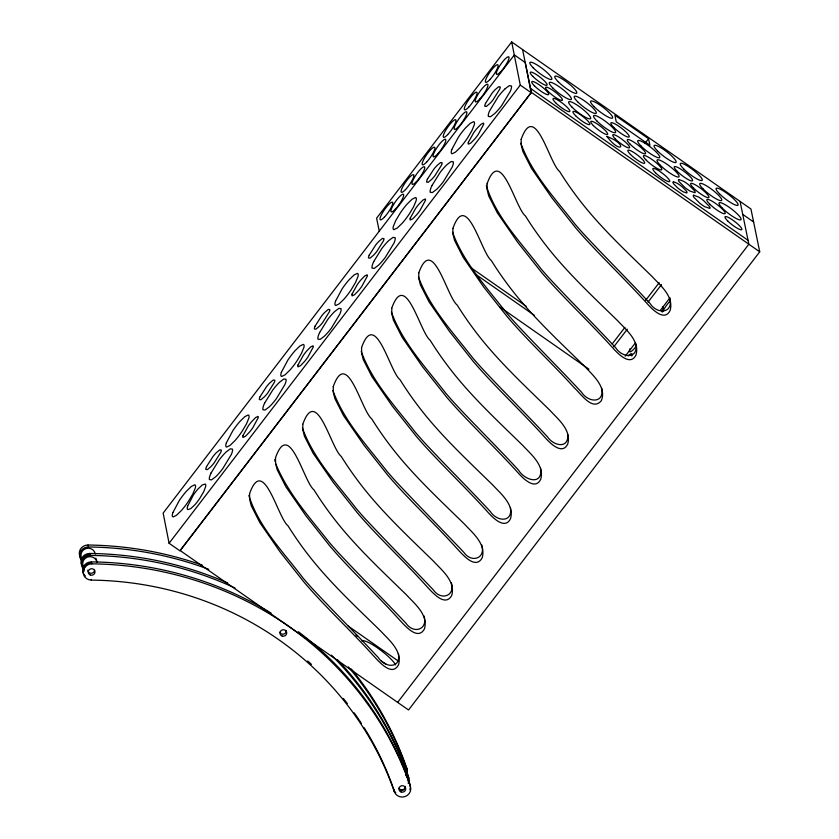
<?xml version="1.0" encoding="UTF-8"?>
<svg xmlns="http://www.w3.org/2000/svg" width="839" height="839" viewBox="0 0 839 839"><rect width="100%" height="100%" fill="white"/><g stroke="black" fill="none" stroke-linecap="round" stroke-linejoin="round"><path stroke-width="1.26" d="M522.561 49.543L531.349 92.342L180.154 550.52L408.53 709.983L759.725 251.815L750.947 209.005L511.685 41.95L376.606 218.171L379.27 231.145M169.079 543.263L163.154 513.09L514.349 54.923L525.224 62.516L531.15 92.689L179.955 550.856L169.079 543.263L520.274 85.096L511.685 41.95M644.876 143.511L648.557 138.697L614.882 115.184L616.235 121.791L649.921 145.304L648.557 138.697M612.176 343.99L624.919 327.367M645.621 300.352L659.16 282.701M613.781 346.843L627.31 329.182M648.012 302.166L661.552 284.505M625.202 356.208L635.563 342.69M660.262 310.472L669.816 297.992M397.655 702.39L748.849 244.222L740.071 201.412M505.099 88.819L509.304 85.651L511.412 85.956A17.43 3.776 -55.1 0 1 510.322 91.283L501.68 105.567A20.535 4.447 -55.1 0 1 494.695 113.559L490.49 116.726L488.382 116.422A17.43 3.776 -55.1 0 1 489.473 111.094L498.114 96.821A20.535 4.447 -55.1 0 1 505.099 88.819M393.994 229.613L397.277 228.009L402.238 223.195A20.535 4.447 -55.1 0 0 409.275 213.997L413.7 206.593L416.113 200.741A17.43 3.776 -55.1 0 0 415.462 197.553L412.169 199.147L407.219 203.971A20.535 4.447 -55.1 0 0 400.172 213.158L395.756 220.563L393.334 226.415A17.43 3.776 -55.1 0 0 393.994 229.613M742.735 214.385L753.611 221.978M530.552 88.452L748.052 240.321M531.349 92.342L759.725 251.815M520.274 85.096L531.15 92.689M471.602 268.155L526.158 306.245M475.608 274.29L534.443 315.37M500.002 307.084L588.936 369.181M348.206 626.072L398.567 661.237M275.695 463.652C287.735 493.154 309.654 517.464 329.161 542.256A489.431 468.047 -11.6 0 0 338.148 552.461C360.529 576.362 383.57 599.644 406.107 623.387C413.627 634.378 428.205 629.638 424.041 615.994M520.82 143.207C531.926 173.851 555.135 198.465 574.82 223.908A489.431 468.047 -11.6 0 0 583.797 234.112C605.517 257.51 628.254 279.932 649.952 303.34C657.094 314.835 674.011 313.587 669.69 297.646M452.557 232.267C463.652 262.911 486.872 287.525 506.557 312.968A489.431 468.047 -11.6 0 0 515.534 323.172C537.243 346.57 559.991 368.992 581.689 392.39C588.087 402.521 604.468 403.905 601.731 388.342M418.42 276.786C429.526 307.441 452.745 332.055 472.42 357.498A489.431 468.047 -11.6 0 0 481.408 367.702C503.106 391.1 525.854 413.522 547.552 436.92C553.331 445.771 568.968 449.41 567.751 434.455M391.404 312.035C402.51 342.679 425.73 367.293 445.404 392.736A489.431 468.047 -11.6 0 0 454.392 402.951C475.43 425.761 497.716 447.386 518.649 470.301C524.805 480.516 543.137 485.907 540.589 468.11M361.221 351.415C372.327 382.06 395.547 406.674 415.221 432.116A489.431 468.047 -11.6 0 0 424.209 442.321C445.918 465.718 468.655 488.141 490.354 511.549C496.751 521.669 513.132 523.054 510.395 507.49M332.894 390.502C344 421.147 367.22 445.761 386.894 471.203A489.431 468.047 -11.6 0 0 395.882 481.408C418.262 505.309 441.304 528.591 463.841 552.345C471.361 563.326 485.938 558.585 481.775 544.941M302.439 428.1C313.545 458.744 336.764 483.358 356.439 508.801A489.431 468.047 -11.6 0 0 365.426 519.005C387.807 542.906 410.848 566.199 433.385 589.943C440.905 600.923 455.483 596.183 451.319 582.539M351.268 668.945A346.874 331.709 -11.6 0 1 406.506 767.423L406.905 769.363A8.495 8.117 -11.6 0 1 407.051 774.009M337.498 659.8A346.874 331.709 -11.6 0 1 408.236 775.855L408.635 777.795A8.495 8.117 -11.6 0 1 408.782 782.441M298.401 631.736A346.874 331.709 -11.6 0 1 409.967 784.287L410.365 786.227A8.495 8.117 -11.6 0 1 404.975 796.599A8.495 8.117 -11.6 0 1 394.267 791.607A329.884 315.474 -11.6 0 0 91.357 580.106A8.495 8.117 -11.6 0 1 83.134 571.873A8.495 8.117 -11.6 0 1 91.85 563.839L91.451 561.889A346.874 331.709 -11.6 0 1 271.102 613.12M364.136 727.696A329.884 315.474 -11.6 0 1 393.869 789.667L394.267 791.607M202.398 565.224A346.874 331.709 -11.6 0 0 87.99 545.025L88.389 546.976A8.495 8.117 -11.6 0 0 81.97 560.798M227.673 582.948A346.874 331.709 -11.6 0 0 89.721 553.457L90.119 555.408A8.495 8.117 -11.6 0 0 83.701 569.23M91.199 579.382L91.357 580.106M486.316 185.692C496.237 217.49 520.914 242.366 540.683 268.438A489.431 468.047 -11.6 0 0 549.671 278.642C571.39 302.03 594.096 324.483 615.816 347.87C622.213 357.991 638.594 359.375 635.868 343.812M274.793 459.51L275.161 461.555M248.858 495.492C258.779 527.28 283.446 552.156 303.225 578.239A489.431 468.047 -11.6 0 0 312.202 588.443C333.922 611.83 356.659 634.253 378.358 657.661C384.755 667.792 401.136 669.176 398.399 653.602M385.971 663.974A21.353 4.195 37.5 0 1 381.399 661.09M362.018 641.132A21.353 4.195 37.5 0 1 378.242 648.411A21.353 4.195 37.5 0 1 395.599 664.908M355.935 635.071A12.396 2.433 37.5 0 1 357.341 636.465M628.17 355.883A10.666 2.307 -55.1 0 1 631.809 356.03M636.581 345.888A10.666 2.307 -55.1 0 1 629.953 348.814M662.474 306.644A10.666 2.307 -55.1 0 1 661.877 311.741M662.527 311.993A10.666 2.307 -55.1 0 1 670.309 300.897M409.967 784.287A8.495 8.117 -11.6 0 1 409.841 789.73M395.756 792.666A8.495 8.117 -11.6 0 1 393.869 789.667M85.368 576.026A8.495 8.117 -11.6 0 1 91.451 561.889M307.735 660.985A329.884 315.474 -11.6 0 1 311.458 664.373M343.34 698.478A329.884 315.474 -11.6 0 1 347.346 703.564M354.215 712.856A329.884 315.474 -11.6 0 1 361.399 723.407M94.587 570.174A3.398 3.251 -11.6 0 1 91.105 573.278A3.398 3.251 -11.6 0 1 87.812 570.09M405.268 786.447A3.398 3.251 -11.6 0 1 398.871 788.45M286.298 630.509A3.398 3.251 -11.6 0 1 279.765 632.207M91.85 563.839A346.874 331.709 -11.6 0 1 410.365 786.227M408.236 775.855A8.495 8.117 -11.6 0 1 408.111 781.298M82.736 566.65A8.495 8.117 -11.6 0 1 89.721 553.457M90.119 555.408A346.874 331.709 -11.6 0 1 235.014 588.024M331.489 655.165A346.874 331.709 -11.6 0 1 408.635 777.795M406.506 767.423A8.495 8.117 -11.6 0 1 406.38 772.866M81.005 558.218A8.495 8.117 -11.6 0 1 87.99 545.025M88.389 546.976A346.874 331.709 -11.6 0 1 208.733 569.324M348.353 666.911A346.874 331.709 -11.6 0 1 406.905 769.363M83.564 566.975A7.215 6.901 -11.6 0 1 87.581 557.033A7.215 6.901 -11.6 0 1 96.999 562.424M84.078 571.149A7.215 6.901 -11.6 0 1 91.703 563.126M81.834 558.543A7.215 6.901 -11.6 0 1 85.851 548.601A7.215 6.901 -11.6 0 1 95.268 553.992M95.782 558.166A7.215 6.901 -11.6 0 1 96.674 561.459M82.274 561.731A7.215 6.901 -11.6 0 1 89.972 554.694M405.803 775.341A7.215 6.901 -11.6 0 1 407.901 779.693M408.1 782.965A7.215 6.901 -11.6 0 1 408.362 783.385M405.436 786.51A3.398 3.251 -11.6 0 1 398.976 788.22M404.828 768.272A7.215 6.901 -11.6 0 1 405.961 771.502M249.571 493.668L249.655 499.383L251.239 505.697L259.87 522.666L280.236 552.114L304.022 582.13A489.431 468.047 -11.6 0 0 313.01 592.334C332.601 613.833 353.743 633.875 373.229 655.49C378.767 661.331 391.918 677.367 398.556 664.74C402.405 650.749 388.971 640.042 380.591 630.938C359.449 610.268 337.792 590.037 318.568 567.521A361.609 345.804 -11.6 0 1 308.983 555.796A375.568 359.155 -11.6 0 1 287.997 525.791C277.73 517.852 263.498 454.298 249.571 493.668M275.517 457.695L275.591 463.401L277.185 469.714L285.816 486.683L306.183 516.142L329.958 546.147A489.431 468.047 -11.6 0 0 338.946 556.351C358.536 577.861 379.7 597.882 399.165 619.507C404.702 625.349 417.853 641.384 424.503 628.768C428.351 614.767 414.917 604.07 406.537 594.956C385.384 574.296 363.738 554.055 344.504 531.548A361.609 345.804 -11.6 0 1 334.918 519.813A375.568 359.155 -11.6 0 1 313.933 489.819C303.676 481.869 289.434 418.315 275.517 457.695M302.795 424.24L302.869 429.956L304.463 436.259L313.094 453.228L333.461 482.687L357.236 512.692A489.431 468.047 -11.6 0 0 366.224 522.907C385.825 544.406 406.957 564.448 426.443 586.052C431.98 591.904 445.131 607.929 451.781 595.312C455.629 581.312 442.195 570.614 433.815 561.511C412.662 540.84 391.016 520.6 371.782 498.093A361.609 345.804 -11.6 0 1 362.196 486.358A375.568 359.155 -11.6 0 1 341.211 456.364C330.954 448.414 316.712 384.86 302.795 424.24M333.251 386.643L333.324 392.348L334.918 398.661L343.55 415.63L363.916 445.089L387.691 475.094A489.431 468.047 -11.6 0 0 396.679 485.299C416.28 506.808 437.413 526.85 456.898 548.454C462.446 554.306 475.587 570.331 482.236 557.715C486.085 543.714 472.651 533.017 464.271 523.903C443.118 503.243 421.472 483.002 402.238 460.496A361.609 345.804 -11.6 0 1 392.652 448.76A375.568 359.155 -11.6 0 1 371.667 418.766C361.41 410.816 347.168 347.262 333.251 386.643M361.578 347.556L361.651 353.261L363.245 359.574L371.876 376.543L392.243 406.003L416.018 436.007A489.431 468.047 -11.6 0 0 425.006 446.222C445.32 468.424 467.113 489.21 487.291 511.538C492.294 517.254 504.952 530.437 510.552 518.628C514.412 504.627 500.967 493.93 492.587 484.827C471.445 464.156 449.788 443.915 430.564 421.409A361.609 345.804 -11.6 0 1 420.979 409.673A375.568 359.155 -11.6 0 1 399.993 379.679C389.726 371.729 375.494 308.175 361.578 347.556M391.761 308.175L391.834 313.891L393.428 320.194L402.059 337.173L422.426 366.622L446.201 396.627A489.431 468.047 -11.6 0 0 455.189 406.842C475.503 429.044 497.296 449.83 517.474 472.158C522.477 477.873 535.135 491.056 540.746 479.247C544.595 465.257 531.16 454.549 522.77 445.446C501.628 424.775 479.971 404.545 460.747 382.028A361.609 345.804 -11.6 0 1 451.162 370.293A375.568 359.155 -11.6 0 1 430.176 340.298C419.909 332.359 405.677 268.805 391.761 308.175M418.776 272.927L418.85 278.642L420.444 284.956L429.075 301.925L449.442 331.374L473.217 361.389A489.431 468.047 -11.6 0 0 482.205 371.593C502.519 393.795 524.312 414.592 544.49 436.92C549.493 442.625 562.151 455.808 567.751 444.009C571.611 430.008 558.176 419.311 549.786 410.198C528.643 389.537 506.987 369.296 487.763 346.79A361.609 345.804 -11.6 0 1 478.178 335.055A375.568 359.155 -11.6 0 1 457.192 305.06C446.925 297.111 432.693 233.557 418.776 272.927M452.903 228.407L452.987 234.112L454.57 240.426L463.201 257.395L483.568 286.844L507.354 316.859A489.431 468.047 -11.6 0 0 516.342 327.063C535.188 347.828 555.617 367.094 574.4 387.922C580.871 393.596 592.439 411.655 601.364 400.643C606.566 387.712 594.201 376.512 586.241 367.996C564.427 346.455 541.816 325.626 521.889 302.26A361.609 345.804 -11.6 0 1 512.304 290.525A375.568 359.155 -11.6 0 1 491.318 260.53C481.062 252.581 466.83 189.027 452.903 228.407M487.04 183.877L487.113 189.583L488.707 195.896L497.338 212.865L517.705 242.324L541.48 272.329A489.431 468.047 -11.6 0 0 550.468 282.533C570.782 304.735 592.575 325.532 612.753 347.86C617.756 353.576 630.414 366.748 636.025 354.949C639.874 340.949 626.439 330.251 618.06 321.138C596.907 300.477 575.26 280.236 556.026 257.73A361.609 345.804 -11.6 0 1 546.441 245.995A375.568 359.155 -11.6 0 1 525.455 216.001C515.198 208.051 500.956 144.497 487.04 183.877M521.166 139.347L521.25 145.053L522.833 151.366L531.465 168.335L551.842 197.794L575.617 227.799A489.431 468.047 -11.6 0 0 584.605 238.003C604.909 260.205 626.702 281.002 646.879 303.33C651.893 309.046 664.551 322.218 670.151 310.42C674 296.419 660.566 285.721 652.186 276.608C631.043 255.947 609.387 235.707 590.163 213.2A361.609 345.804 -11.6 0 1 580.578 201.465A375.568 359.155 -11.6 0 1 559.592 171.471C549.325 163.521 535.093 99.967 521.166 139.347M187.59 506.2L187.38 507.06A18.038 3.912 -55.1 0 0 187.779 509.619L190.747 508.654L194.921 504.721A14.315 3.104 -55.1 0 0 199.598 498.691L203.762 491.612L205.628 486.578A18.038 3.912 -55.1 0 0 205.24 484.03L202.262 484.984L198.088 488.917A14.315 3.104 -55.1 0 0 193.421 494.947L187.59 506.2M242.943 435.619L242.807 436.186A9.061 1.961 -55.1 0 0 243.069 437.455L245.491 436.27L249.55 432.043A15.511 3.356 -55.1 0 0 252.717 427.9L258.213 417.696A9.061 1.961 -55.1 0 0 257.951 416.427L255.538 417.612L251.469 421.839A15.511 3.356 -55.1 0 0 248.302 425.981L242.943 435.619M297.96 365.028L297.824 365.594A9.061 1.961 -55.1 0 0 298.076 366.863L300.498 365.678L304.557 361.452A15.511 3.356 -55.1 0 0 307.735 357.309L313.23 347.094A9.061 1.961 -55.1 0 0 312.968 345.825L310.545 347.021L306.487 351.247A15.511 3.356 -55.1 0 0 303.319 355.379L297.96 365.028M352.076 294.038L351.94 294.604A9.061 1.961 -55.1 0 0 352.191 295.873L354.614 294.688L358.673 290.451A15.511 3.356 -55.1 0 0 361.85 286.319L367.346 276.104A9.061 1.961 -55.1 0 0 367.083 274.835L364.661 276.021L360.602 280.257A15.511 3.356 -55.1 0 0 357.435 284.39L352.076 294.038M410.219 218.182L410.082 218.748A9.061 1.961 -55.1 0 0 410.344 220.017L412.767 218.822L416.826 214.595A15.511 3.356 -55.1 0 0 419.993 210.453L425.488 200.248A9.061 1.961 -55.1 0 0 425.237 198.979L422.814 200.164L418.755 204.391A15.511 3.356 -55.1 0 0 415.578 208.533L410.219 218.182M468.372 142.315L468.225 142.882A9.061 1.961 -55.1 0 0 468.487 144.151L470.91 142.966L474.968 138.739A15.511 3.356 -55.1 0 0 478.146 134.597L483.642 124.382A9.061 1.961 -55.1 0 0 483.379 123.113L480.957 124.308L476.898 128.535A15.511 3.356 -55.1 0 0 473.731 132.677L468.372 142.315M172.834 512.681L172.519 513.699A17.43 3.776 -55.1 0 0 173.18 516.897L176.473 515.303L181.423 510.479A20.535 4.447 -55.1 0 0 188.46 501.292L192.886 493.877L195.309 488.036A17.43 3.776 -55.1 0 0 194.648 484.837L191.355 486.431L186.405 491.255A20.535 4.447 -55.1 0 0 179.357 500.443L172.834 512.681M226.362 442.835L226.058 443.862A17.43 3.776 -55.1 0 0 226.708 447.061L230.001 445.457L234.951 440.643A20.535 4.447 -55.1 0 0 241.999 431.445L246.425 424.041L248.837 418.189A17.43 3.776 -55.1 0 0 248.187 415.001L244.894 416.595L239.944 421.419A20.535 4.447 -55.1 0 0 232.896 430.606L226.362 442.835M281.38 372.243L281.075 373.271A17.43 3.776 -55.1 0 0 281.726 376.459L285.019 374.865L289.969 370.041A20.535 4.447 -55.1 0 0 297.016 360.854L301.432 353.439L303.854 347.598A17.43 3.776 -55.1 0 0 303.194 344.399L299.911 346.004L294.95 350.817A20.535 4.447 -55.1 0 0 287.913 360.015L281.38 372.243M335.495 301.253L335.191 302.271A17.43 3.776 -55.1 0 0 335.841 305.469L339.134 303.875L344.084 299.051A20.535 4.447 -55.1 0 0 351.132 289.864L355.547 282.449L357.97 276.608A17.43 3.776 -55.1 0 0 357.309 273.409L354.027 275.003L349.066 279.827A20.535 4.447 -55.1 0 0 342.029 289.015L335.495 301.253M451.791 149.531L451.487 150.559A17.43 3.776 -55.1 0 0 452.137 153.747L455.43 152.153L460.38 147.328A20.535 4.447 -55.1 0 0 467.428 138.141L471.843 130.737L474.266 124.885A17.43 3.776 -55.1 0 0 473.605 121.686L470.322 123.291L465.362 128.105A20.535 4.447 -55.1 0 0 458.325 137.302L451.791 149.531M606.859 136.379C621.206 155.467 628.988 145.011 606.859 136.379M206.562 466.547L206.258 467.281A9.061 1.961 -55.1 0 0 205.817 469.4L207.38 469.609L210.946 466.599A15.511 3.356 -55.1 0 0 214.092 462.992L220.846 452.19A9.061 1.961 -55.1 0 0 221.276 450.071L219.724 449.861L216.158 452.871A15.511 3.356 -55.1 0 0 213.012 456.479L206.562 466.547M260.09 396.7L259.786 397.434A9.061 1.961 -55.1 0 0 259.356 399.553L260.908 399.763L264.474 396.753A15.511 3.356 -55.1 0 0 267.62 393.145L274.374 382.343A9.061 1.961 -55.1 0 0 274.814 380.224L273.252 380.025L269.686 383.035A15.511 3.356 -55.1 0 0 266.54 386.632L260.09 396.7M315.107 326.109L314.803 326.843A9.061 1.961 -55.1 0 0 314.373 328.961L315.925 329.171L319.491 326.161A15.511 3.356 -55.1 0 0 322.637 322.554L329.391 311.751A9.061 1.961 -55.1 0 0 329.821 309.633L328.269 309.423L324.703 312.433A15.511 3.356 -55.1 0 0 321.557 316.041L315.107 326.109M369.223 255.119L368.919 255.853A9.061 1.961 -55.1 0 0 368.489 257.972L370.041 258.181L373.607 255.161A15.511 3.356 -55.1 0 0 376.753 251.564L383.507 240.762A9.061 1.961 -55.1 0 0 383.937 238.643L382.385 238.433L378.819 241.443A15.511 3.356 -55.1 0 0 375.673 245.051L369.223 255.119M427.366 179.252L427.061 179.986A9.061 1.961 -55.1 0 0 426.632 182.105L428.184 182.315L431.76 179.305A15.511 3.356 -55.1 0 0 434.896 175.708L441.66 164.895A9.061 1.961 -55.1 0 0 442.09 162.776L440.538 162.577L436.962 165.587A15.511 3.356 -55.1 0 0 433.826 169.184L427.366 179.252M485.519 103.396L485.215 104.13A9.061 1.961 -55.1 0 0 484.785 106.249L486.337 106.459L489.903 103.449A15.511 3.356 -55.1 0 0 493.049 99.841L499.803 89.039A9.061 1.961 -55.1 0 0 500.233 86.92L498.681 86.711L495.115 89.721A15.511 3.356 -55.1 0 0 491.969 93.328L485.519 103.396M211.082 472.944L210.516 474.234A17.43 3.776 -55.1 0 0 209.425 479.572L211.533 479.877L215.738 476.709A20.535 4.447 -55.1 0 0 222.723 468.707L231.365 454.434A17.43 3.776 -55.1 0 0 232.455 449.106L230.347 448.802L226.142 451.959A20.535 4.447 -55.1 0 0 219.157 459.961L211.082 472.944M264.621 403.108L264.044 404.398A17.43 3.776 -55.1 0 0 262.964 409.726L265.061 410.03L269.267 406.873A20.535 4.447 -55.1 0 0 276.251 398.871L284.893 384.598A17.43 3.776 -55.1 0 0 285.984 379.259L283.876 378.955L279.67 382.123A20.535 4.447 -55.1 0 0 272.685 390.125L264.621 403.108M319.638 332.517L319.061 333.796A17.43 3.776 -55.1 0 0 317.971 339.134L320.079 339.438L324.284 336.271A20.535 4.447 -55.1 0 0 331.269 328.269L339.91 313.996A17.43 3.776 -55.1 0 0 341.001 308.668L338.893 308.364L334.688 311.531A20.535 4.447 -55.1 0 0 327.703 319.523L319.638 332.517M373.754 261.516L373.177 262.806A17.43 3.776 -55.1 0 0 372.086 268.144L374.194 268.449L378.399 265.281A20.535 4.447 -55.1 0 0 385.384 257.279L394.026 243.006A17.43 3.776 -55.1 0 0 395.117 237.678L393.009 237.374L388.803 240.531A20.535 4.447 -55.1 0 0 381.818 248.533L373.754 261.516M431.896 185.66L431.33 186.95A17.43 3.776 -55.1 0 0 430.239 192.278L432.337 192.592L436.553 189.425A20.535 4.447 -55.1 0 0 443.527 181.423L452.169 167.15A17.43 3.776 -55.1 0 0 453.259 161.812L451.162 161.508L446.946 164.675A20.535 4.447 -55.1 0 0 439.972 172.677L431.896 185.66M678.866 179.525L678.636 179.63A12.27 2.412 37.5 0 0 679.034 181.602L684.907 187.506A9.68 1.898 37.5 0 0 689.983 191.051L694.975 192.729A12.27 2.412 37.5 0 0 694.566 190.757L688.704 184.853A9.68 1.898 37.5 0 0 683.628 181.308L678.866 179.525M693.706 195.225L693.475 195.319A12.27 2.412 37.5 0 0 693.884 197.291L699.747 203.195A9.68 1.898 37.5 0 0 704.823 206.74L709.825 208.418A12.27 2.412 37.5 0 0 709.416 206.446L703.554 200.542A9.68 1.898 37.5 0 0 698.478 196.997L693.706 195.225M673.549 181.811L673.298 181.832A9.837 1.93 37.5 0 0 673.738 183.951L677.681 187.905A8.338 1.636 37.5 0 0 683.261 191.806L686.638 192.97A9.837 1.93 37.5 0 0 686.197 190.841L682.254 186.898A8.338 1.636 37.5 0 0 676.664 182.996L673.549 181.811M683.607 168.849A13.812 2.716 37.5 0 0 702.023 180.448A13.812 2.716 37.5 0 0 688.074 166.384A13.812 2.716 37.5 0 0 683.607 168.849M657.461 150.873A13.812 2.716 37.5 0 0 675.867 162.472A13.812 2.716 37.5 0 0 661.929 148.398A13.812 2.716 37.5 0 0 657.461 150.873M641.101 146.091A13.812 2.716 37.5 0 0 659.517 157.69A13.812 2.716 37.5 0 0 645.579 143.616A13.812 2.716 37.5 0 0 641.101 146.091M660.429 165.356A13.812 2.716 37.5 0 0 678.835 176.956A13.812 2.716 37.5 0 0 664.897 162.881A13.812 2.716 37.5 0 0 660.429 165.356M593.981 106.553A13.812 2.716 37.5 0 0 612.397 118.152A13.812 2.716 37.5 0 0 598.448 104.078A13.812 2.716 37.5 0 0 593.981 106.553M577.631 101.771A13.812 2.716 37.5 0 0 596.036 113.37A13.812 2.716 37.5 0 0 582.098 99.296A13.812 2.716 37.5 0 0 577.631 101.771M596.959 121.036A13.812 2.716 37.5 0 0 615.365 132.635A13.812 2.716 37.5 0 0 601.427 118.561A13.812 2.716 37.5 0 0 596.959 121.036M558.134 81.666A13.812 2.716 37.5 0 0 576.55 93.265A13.812 2.716 37.5 0 0 562.612 79.202A13.812 2.716 37.5 0 0 558.134 81.666M552.712 87.896A13.812 2.716 37.5 0 0 571.128 99.495A13.812 2.716 37.5 0 0 557.19 85.421A13.812 2.716 37.5 0 0 552.712 87.896M572.041 107.172A13.812 2.716 37.5 0 0 590.446 118.771A13.812 2.716 37.5 0 0 576.508 104.697A13.812 2.716 37.5 0 0 572.041 107.172M533.226 67.802A13.812 2.716 37.5 0 0 551.632 79.401A13.812 2.716 37.5 0 0 537.694 65.327A13.812 2.716 37.5 0 0 533.226 67.802M613.749 127.423A11.484 2.255 37.5 0 0 629.03 137.019A11.484 2.255 37.5 0 0 617.368 125.284A11.484 2.255 37.5 0 0 613.749 127.423M646.324 160.249A11.484 2.255 37.5 0 0 661.604 169.845A11.484 2.255 37.5 0 0 649.942 158.11A11.484 2.255 37.5 0 0 646.324 160.249M630.11 144.172A11.484 2.255 37.5 0 0 645.39 153.768A11.484 2.255 37.5 0 0 633.718 142.043A11.484 2.255 37.5 0 0 630.11 144.172M677.125 171.25A11.484 2.255 37.5 0 0 692.406 180.846A11.484 2.255 37.5 0 0 680.733 169.111A11.484 2.255 37.5 0 0 677.125 171.25M709.7 204.076A11.484 2.255 37.5 0 0 724.98 213.672A11.484 2.255 37.5 0 0 713.318 201.937A11.484 2.255 37.5 0 0 709.7 204.076M693.486 187.999A11.484 2.255 37.5 0 0 708.756 197.595A11.484 2.255 37.5 0 0 697.094 185.87A11.484 2.255 37.5 0 0 693.486 187.999M722.421 208.219A13.812 2.716 37.5 0 0 740.837 219.818A13.812 2.716 37.5 0 0 726.889 205.744A13.812 2.716 37.5 0 0 722.421 208.219M703.103 188.953A13.812 2.716 37.5 0 0 721.509 200.552A13.812 2.716 37.5 0 0 707.571 186.478A13.812 2.716 37.5 0 0 703.103 188.953M719.453 193.736A13.812 2.716 37.5 0 0 737.859 205.335A13.812 2.716 37.5 0 0 723.921 191.271A13.812 2.716 37.5 0 0 719.453 193.736M615.354 138.959A10.603 2.087 37.5 0 0 629.449 147.821A10.603 2.087 37.5 0 0 618.7 136.998A10.603 2.087 37.5 0 0 615.354 138.959M593.383 125.588A10.603 2.087 37.5 0 0 607.488 134.45A10.603 2.087 37.5 0 0 596.728 123.627A10.603 2.087 37.5 0 0 593.383 125.588M532.859 76.422A10.603 2.087 37.5 0 0 546.955 85.274A10.603 2.087 37.5 0 0 536.205 74.451A10.603 2.087 37.5 0 0 532.859 76.422M548.161 91.472A10.603 2.087 37.5 0 0 562.266 100.334A10.603 2.087 37.5 0 0 551.506 89.511A10.603 2.087 37.5 0 0 548.161 91.472M534.391 85.809A10.603 2.087 37.5 0 0 548.486 94.66A10.603 2.087 37.5 0 0 537.736 83.837A10.603 2.087 37.5 0 0 534.391 85.809M727.612 220.856A10.603 2.087 37.5 0 0 741.707 229.718A10.603 2.087 37.5 0 0 730.958 218.895A10.603 2.087 37.5 0 0 727.612 220.856M630.435 154.418A10.603 2.087 37.5 0 0 644.53 163.28A10.603 2.087 37.5 0 0 633.781 152.457A10.603 2.087 37.5 0 0 630.435 154.418M655.479 172.75A10.603 2.087 37.5 0 0 669.574 181.602A10.603 2.087 37.5 0 0 658.814 170.778A10.603 2.087 37.5 0 0 655.479 172.75M575.596 115.709A10.603 2.087 37.5 0 0 589.702 124.56A10.603 2.087 37.5 0 0 578.941 113.737A10.603 2.087 37.5 0 0 575.596 115.709M555.596 102.725A10.603 2.087 37.5 0 0 569.691 111.587A10.603 2.087 37.5 0 0 558.942 100.764A10.603 2.087 37.5 0 0 555.596 102.725M384.461 217.07A10.666 2.307 -55.1 0 0 392.631 202.388A10.666 2.307 -55.1 0 0 382.07 213.526A10.666 2.307 -55.1 0 0 384.461 217.07M395.379 209.131A10.666 2.307 -55.1 0 0 403.549 194.449A10.666 2.307 -55.1 0 0 392.988 205.586A10.666 2.307 -55.1 0 0 395.379 209.131M405.531 189.583A10.666 2.307 -55.1 0 0 413.711 174.9A10.666 2.307 -55.1 0 0 403.15 186.038A10.666 2.307 -55.1 0 0 405.531 189.583M416.448 181.633A10.666 2.307 -55.1 0 0 424.618 166.951A10.666 2.307 -55.1 0 0 414.057 178.088A10.666 2.307 -55.1 0 0 416.448 181.633M426.611 162.084A10.666 2.307 -55.1 0 0 434.78 147.402A10.666 2.307 -55.1 0 0 424.219 158.54A10.666 2.307 -55.1 0 0 426.611 162.084M437.518 154.145A10.666 2.307 -55.1 0 0 445.698 139.463A10.666 2.307 -55.1 0 0 435.137 150.601A10.666 2.307 -55.1 0 0 437.518 154.145M447.68 134.597A10.666 2.307 -55.1 0 0 455.85 119.914A10.666 2.307 -55.1 0 0 445.289 131.052A10.666 2.307 -55.1 0 0 447.68 134.597M458.597 126.658A10.666 2.307 -55.1 0 0 466.767 111.965A10.666 2.307 -55.1 0 0 456.206 123.113A10.666 2.307 -55.1 0 0 458.597 126.658M468.749 107.109A10.666 2.307 -55.1 0 0 476.93 92.416A10.666 2.307 -55.1 0 0 466.369 103.554A10.666 2.307 -55.1 0 0 468.749 107.109M479.667 99.159A10.666 2.307 -55.1 0 0 487.837 84.477A10.666 2.307 -55.1 0 0 477.276 95.615A10.666 2.307 -55.1 0 0 479.667 99.159M489.829 79.611A10.666 2.307 -55.1 0 0 497.999 64.928A10.666 2.307 -55.1 0 0 487.438 76.066A10.666 2.307 -55.1 0 0 489.829 79.611M500.736 71.672A10.666 2.307 -55.1 0 0 508.916 56.989A10.666 2.307 -55.1 0 0 498.356 68.127A10.666 2.307 -55.1 0 0 500.736 71.672M90.35 575.019A3.398 3.251 -11.6 0 0 94.964 571.443A3.398 3.251 -11.6 0 0 89.5 569.45A3.398 3.251 -11.6 0 0 90.35 575.019M401.063 791.964A3.398 3.251 -11.6 0 0 405.667 788.398A3.398 3.251 -11.6 0 0 400.213 786.405A3.398 3.251 -11.6 0 0 401.063 791.964M282.093 636.025A3.398 3.251 -11.6 0 0 286.697 632.449A3.398 3.251 -11.6 0 0 281.243 630.467A3.398 3.251 -11.6 0 0 282.093 636.025"/></g></svg>
